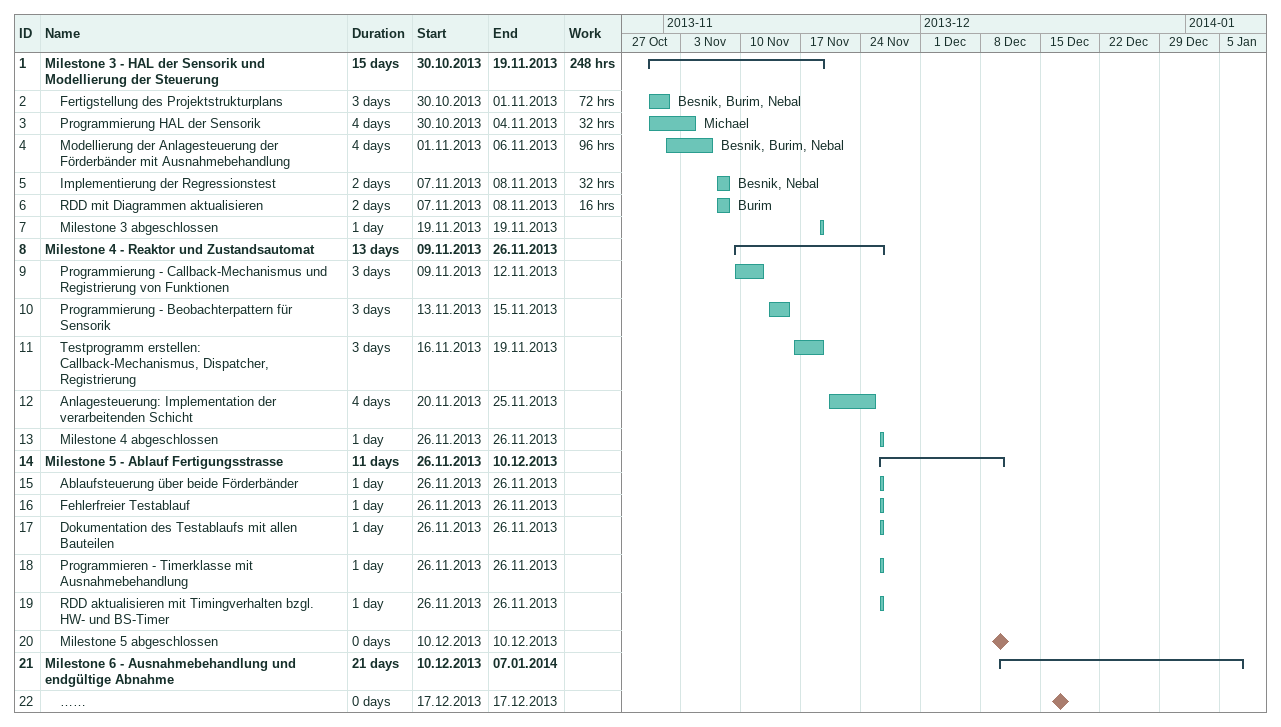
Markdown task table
| ID | Level | Task | Duration | Start | Finish | Resources | Work (h) |
|---|---|---|---|---|---|---|---|
| 1 | 1 | **Milestone 3 - HAL der Sensorik und Modellierung der Steuerung** | 15d | 2013-10-30 | 2013-11-19 |  | 248 |
| 2 | 2 | Fertigstellung des Projektstrukturplans | 3d | 2013-10-30 | 2013-11-01 | Besnik, Burim, Nebal | 72 |
| 3 | 2 | Programmierung HAL der Sensorik | 4d | 2013-10-30 | 2013-11-04 | Michael | 32 |
| 4 | 2 | Modellierung der Anlagesteuerung der Förderbänder mit Ausnahmebehandlung | 4d | 2013-11-01 | 2013-11-06 | Besnik, Burim, Nebal | 96 |
| 5 | 2 | Implementierung der Regressionstest | 2d | 2013-11-07 | 2013-11-08 | Besnik, Nebal | 32 |
| 6 | 2 | RDD mit Diagrammen aktualisieren | 2d | 2013-11-07 | 2013-11-08 | Burim | 16 |
| 7 | 2 | Milestone 3 abgeschlossen | 1d | 2013-11-19 | 2013-11-19 |  |  |
| 8 | 1 | **Milestone 4 - Reaktor und Zustandsautomat** | 13d | 2013-11-09 | 2013-11-26 |  |  |
| 9 | 2 | Programmierung - Callback-Mechanismus und Registrierung von Funktionen | 3d | 2013-11-09 | 2013-11-12 |  |  |
| 10 | 2 | Programmierung - Beobachterpattern für Sensorik | 3d | 2013-11-13 | 2013-11-15 |  |  |
| 11 | 2 | Testprogramm erstellen: Callback-Mechanismus, Dispatcher, Registrierung | 3d | 2013-11-16 | 2013-11-19 |  |  |
| 12 | 2 | Anlagesteuerung: Implementation der verarbeitenden Schicht | 4d | 2013-11-20 | 2013-11-25 |  |  |
| 13 | 2 | Milestone 4 abgeschlossen | 1d | 2013-11-26 | 2013-11-26 |  |  |
| 14 | 1 | **Milestone 5 - Ablauf Fertigungsstrasse** | 11d | 2013-11-26 | 2013-12-10 |  |  |
| 15 | 2 | Ablaufsteuerung über beide Förderbänder | 1d | 2013-11-26 | 2013-11-26 |  |  |
| 16 | 2 | Fehlerfreier Testablauf | 1d | 2013-11-26 | 2013-11-26 |  |  |
| 17 | 2 | Dokumentation des Testablaufs mit allen Bauteilen | 1d | 2013-11-26 | 2013-11-26 |  |  |
| 18 | 2 | Programmieren - Timerklasse mit Ausnahmebehandlung | 1d | 2013-11-26 | 2013-11-26 |  |  |
| 19 | 2 | RDD aktualisieren mit Timingverhalten bzgl. HW- und BS-Timer | 1d | 2013-11-26 | 2013-11-26 |  |  |
| 20 | 2 | Milestone 5 abgeschlossen | 0d | 2013-12-10 | 2013-12-10 |  |  |
| 21 | 1 | **Milestone 6 - Ausnahmebehandlung und endgültige Abnahme** | 21d | 2013-12-10 | 2014-01-07 |  |  |
| 22 | 2 | …… | 0d | 2013-12-17 | 2013-12-17 |  |  |
